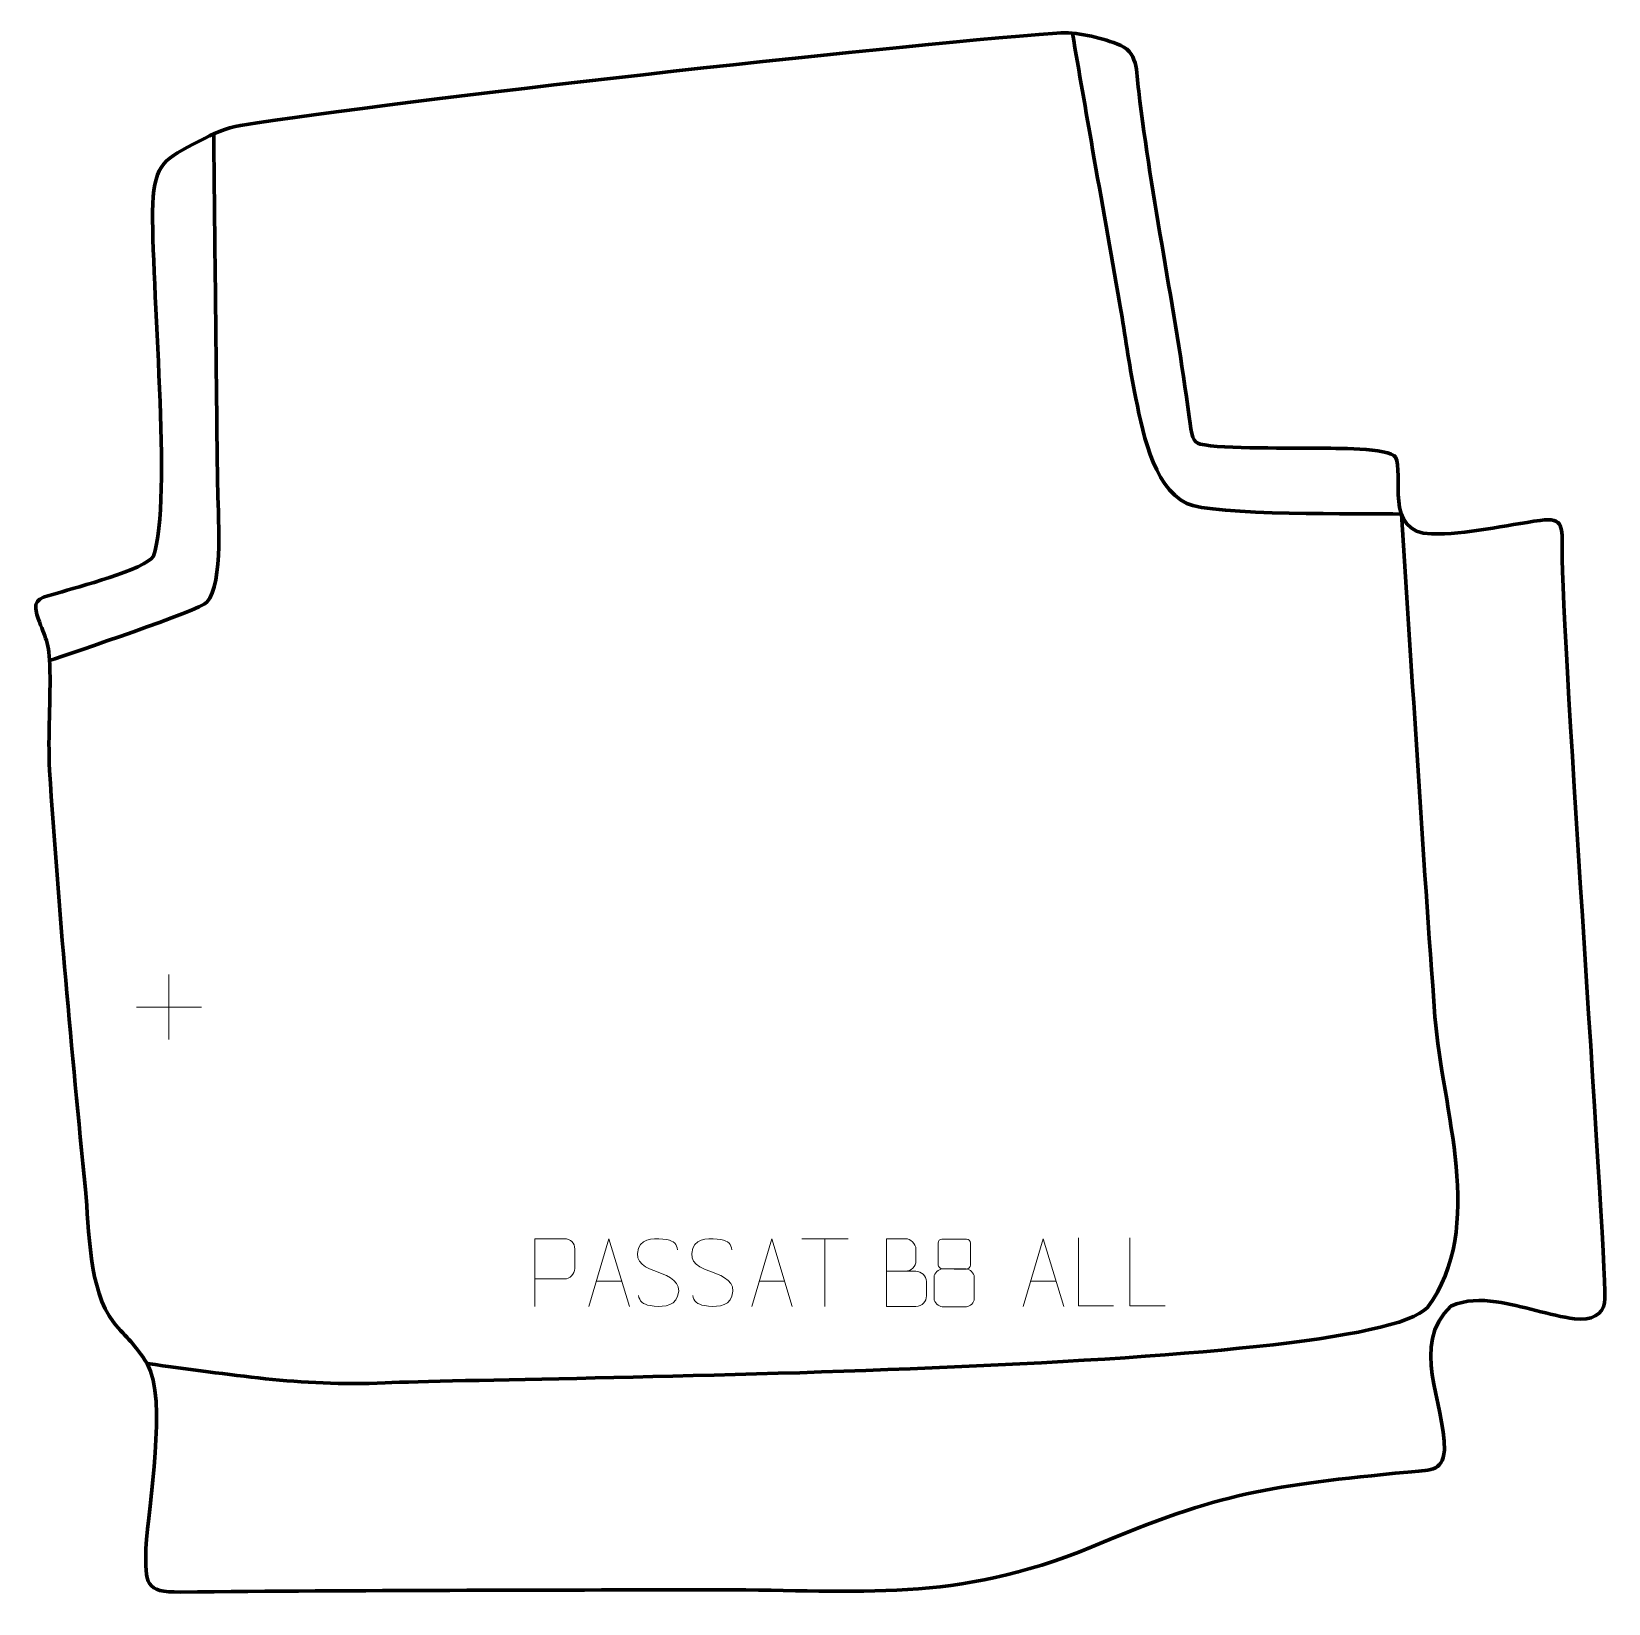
# Model space of a CAD drawing. Header units: millimetres. Extents: x -499 to 82, y 180 to 759.
import ezdxf

# ---------------------------------------------------------------- set-up
doc = ezdxf.new("R2010")
doc.units = ezdxf.units.MM
doc.header["$MEASUREMENT"] = 0
doc.layers.add('layer 1', color=7, linetype='Continuous')
doc.layers.add('layer 2', color=7, linetype='Continuous')

msp = doc.modelspace()

# ---------------------------------------------------------------- linework, layer by layer
at = {"layer": 'layer 1', "color": 142, "lineweight": 158}
for points, knots in [([(-456.7342, 268.098), (-425.399, 264.1531), (-401.2328, 259.592), (-369.072, 261.025), (-369.072, 261.025), (-320.2305, 263.1921), (-8.4488, 264.2877), (14.9585, 288.762), (14.9585, 288.762), (36.8754, 318.5297), (20.244, 361.9726), (17.7121, 395.9076), (17.7121, 395.9076), (13.1064, 457.6361), (9.4702, 519.4636), (5.3483, 581.2289), (5.3483, 581.2289), (-8.9546, 581.4895), (-64.3496, 580.5499), (-73.7711, 585.1327), (-73.7711, 585.1327), (-86.6041, 591.3747), (-90.4248, 613.3999), (-92.9805, 626.3143), (-92.9805, 626.3143), (-95.0408, 636.726), (-96.4839, 647.2484), (-98.2425, 657.7127), (-98.2425, 657.7127), (-98.2425, 657.7127), (-98.4926, 659.2006), (-98.4926, 659.2006), (-98.4926, 659.2006), (-101.7625, 678.0091), (-105.1435, 696.7982), (-108.4232, 715.6051), (-108.4232, 715.6051), (-110.9053, 729.8863), (-113.3891, 744.1672), (-115.8764, 758.4475)], [0, 0, 0, 0, 0.09090909, 0.09090909, 0.09090909, 0.09090909, 0.18181818, 0.18181818, 0.18181818, 0.18181818, 0.27272727, 0.27272727, 0.27272727, 0.27272727, 0.36363636, 0.36363636, 0.36363636, 0.36363636, 0.45454545, 0.45454545, 0.45454545, 0.45454545, 0.54545455, 0.54545455, 0.54545455, 0.54545455, 0.63636364, 0.63636364, 0.63636364, 0.63636364, 0.72727273, 0.72727273, 0.72727273, 0.72727273, 0.81818182, 0.81818182, 0.81818182, 0.81818182, 1, 1, 1, 1]), ([(-492.7092, 527.211), (-484.5706, 530.0767), (-437.6841, 545.5839), (-434.7505, 548.7734), (-434.7505, 548.7734), (-428.5496, 555.5155), (-430.7048, 582.1317), (-430.8337, 592.0385), (-430.8337, 592.0385), (-430.9642, 602.0717), (-431.0831, 612.1045), (-431.1757, 622.1381), (-431.1757, 622.1381), (-431.1889, 623.6287), (-431.2043, 625.1192), (-431.2202, 626.6098), (-431.2202, 626.6098), (-431.5719, 658.1754), (-431.9145, 689.7411), (-432.2512, 721.3069)], [0, 0, 0, 0, 0.16666667, 0.16666667, 0.16666667, 0.16666667, 0.33333333, 0.33333333, 0.33333333, 0.33333333, 0.5, 0.5, 0.5, 0.5, 0.66666667, 0.66666667, 0.66666667, 0.66666667, 1, 1, 1, 1])]:
    msp.add_open_spline(points, degree=3, knots=knots, dxfattribs=at)
at = {"layer": 'layer 1', "color": 250, "lineweight": 9}
for points in [[(-448.7282, 411.5279), (-448.7282, 411.5279), (-448.7282, 387.55), (-448.7282, 387.55)], [(-460.7171, 399.5389), (-460.7171, 399.5389), (-436.7392, 399.5389), (-436.7392, 399.5389)], [(-215.5379, 314.1375), (-215.5379, 314.1375), (-198.5507, 314.1375), (-198.5507, 314.1375)], [(-207.0441, 289.2075), (-207.0441, 289.2075), (-207.0441, 314.161), (-207.0441, 314.161)], [(-291.3044, 298.4568), (-291.3044, 298.4568), (-281.8087, 298.4568), (-281.8087, 298.4568)], [(-231.3044, 298.4568), (-231.3044, 298.4568), (-221.8087, 298.4568), (-221.8087, 298.4568)], [(-131.3044, 298.4568), (-131.3044, 298.4568), (-121.8087, 298.4568), (-121.8087, 298.4568)]]:
    msp.add_open_spline(points, degree=3, dxfattribs=at)
for points, knots in [([(-313.8886, 289.2073), (-313.8886, 289.2073), (-313.8886, 314.1609), (-313.8886, 314.1609), (-313.8886, 314.1609), (-310.2936, 314.1609), (-306.6983, 314.1609), (-303.1029, 314.1609), (-303.1029, 314.1609), (-300.7777, 314.123), (-299.2203, 312.6329), (-299.2245, 310.2668), (-299.2245, 310.2668), (-299.2249, 308.2311), (-299.2249, 305.1718), (-299.2245, 303.1358), (-299.2245, 303.1358), (-299.231, 301.2604), (-301.0432, 299.3185), (-303.0528, 299.2994), (-303.0528, 299.2994), (-303.0528, 299.2994), (-313.8886, 299.2994), (-313.8886, 299.2994)], [0, 0, 0, 0, 0.14285714, 0.14285714, 0.14285714, 0.14285714, 0.28571429, 0.28571429, 0.28571429, 0.28571429, 0.42857143, 0.42857143, 0.42857143, 0.42857143, 0.57142857, 0.57142857, 0.57142857, 0.57142857, 0.71428571, 0.71428571, 0.71428571, 0.71428571, 1, 1, 1, 1]), ([(-294.027, 289.2074), (-294.027, 289.2074), (-286.656, 314.1609), (-286.656, 314.1609), (-286.656, 314.1609), (-286.656, 314.1609), (-279.0861, 289.2074), (-279.0861, 289.2074)], [0, 0, 0, 0, 0.33333333, 0.33333333, 0.33333333, 0.33333333, 1, 1, 1, 1]), ([(-268.5297, 301.8575), (-272.778, 303.3279), (-277.6861, 305.1237), (-275.681, 310.644), (-275.681, 310.644), (-274.1775, 314.7839), (-268.9639, 314.3954), (-265.3603, 313.7943), (-265.3603, 313.7943), (-262.4997, 313.3171), (-261.635, 312.1039), (-261.3244, 310.0198)], [0, 0, 0, 0, 0.25, 0.25, 0.25, 0.25, 0.5, 0.5, 0.5, 0.5, 1, 1, 1, 1]), ([(-248.5297, 301.8575), (-252.778, 303.3279), (-257.6861, 305.1237), (-255.681, 310.644), (-255.681, 310.644), (-254.1775, 314.7839), (-248.9639, 314.3954), (-245.3603, 313.7943), (-245.3603, 313.7943), (-242.4997, 313.3171), (-241.635, 312.1039), (-241.3244, 310.0198)], [0, 0, 0, 0, 0.25, 0.25, 0.25, 0.25, 0.5, 0.5, 0.5, 0.5, 1, 1, 1, 1]), ([(-234.027, 289.2074), (-234.027, 289.2074), (-226.656, 314.1609), (-226.656, 314.1609), (-226.656, 314.1609), (-226.656, 314.1609), (-219.0861, 289.2074), (-219.0861, 289.2074)], [0, 0, 0, 0, 0.33333333, 0.33333333, 0.33333333, 0.33333333, 1, 1, 1, 1]), ([(-184.4265, 302.1722), (-180.7879, 302.1726), (-177.2008, 302.1726), (-173.5614, 302.1722), (-173.5614, 302.1722), (-171.586, 302.1549), (-169.6624, 300.4188), (-169.6624, 298.3692), (-169.6624, 298.3692), (-169.6628, 297.2406), (-169.6628, 294.1912), (-169.6624, 293.0623), (-169.6624, 293.0623), (-169.6448, 291.2044), (-171.1869, 289.1905), (-173.5084, 289.2074), (-173.5084, 289.2074), (-177.1482, 289.2078), (-180.7876, 289.2078), (-184.4265, 289.2074), (-184.4265, 289.2074), (-184.4265, 297.5257), (-184.4265, 305.8435), (-184.4265, 314.161), (-184.4265, 314.161), (-182.0528, 314.161), (-179.6787, 314.161), (-177.3045, 314.161), (-177.3045, 314.161), (-175.6237, 314.1786), (-173.5269, 312.2681), (-173.5092, 310.3057), (-173.5092, 310.3057), (-173.5096, 308.2396), (-173.5096, 308.0936), (-173.5092, 306.0271), (-173.5092, 306.0271), (-173.4919, 303.961), (-175.3464, 302.1549), (-177.3564, 302.1722)], [0, 0, 0, 0, 0.09090909, 0.09090909, 0.09090909, 0.09090909, 0.18181818, 0.18181818, 0.18181818, 0.18181818, 0.27272727, 0.27272727, 0.27272727, 0.27272727, 0.36363636, 0.36363636, 0.36363636, 0.36363636, 0.45454545, 0.45454545, 0.45454545, 0.45454545, 0.54545455, 0.54545455, 0.54545455, 0.54545455, 0.63636364, 0.63636364, 0.63636364, 0.63636364, 0.72727273, 0.72727273, 0.72727273, 0.72727273, 0.81818182, 0.81818182, 0.81818182, 0.81818182, 1, 1, 1, 1]), ([(-165.3829, 312.5597), (-165.3829, 310.3467), (-165.3829, 306.6644), (-165.3829, 304.4511), (-165.3829, 304.4511), (-165.3679, 303.9437), (-164.5605, 303.0123), (-163.8604, 303.0135), (-163.8604, 303.0135), (-160.8905, 303.0137), (-157.9203, 302.9288), (-154.9499, 302.9285), (-154.9499, 302.9285), (-154.1528, 302.9327), (-153.4321, 303.723), (-153.4347, 304.4437), (-153.4347, 304.4437), (-153.435, 306.6597), (-153.435, 310.3444), (-153.4347, 312.5597), (-153.4347, 312.5597), (-153.4532, 313.2705), (-154.0646, 314.0309), (-154.8985, 314.0235), (-154.8985, 314.0235), (-157.9156, 314.0232), (-160.9325, 314.0232), (-163.9491, 314.0235), (-163.9491, 314.0235), (-164.5755, 314.0311), (-165.3996, 313.3201), (-165.3829, 312.5597)], [0, 0, 0, 0, 0.11111111, 0.11111111, 0.11111111, 0.11111111, 0.22222222, 0.22222222, 0.22222222, 0.22222222, 0.33333333, 0.33333333, 0.33333333, 0.33333333, 0.44444444, 0.44444444, 0.44444444, 0.44444444, 0.55555556, 0.55555556, 0.55555556, 0.55555556, 0.66666667, 0.66666667, 0.66666667, 0.66666667, 0.77777778, 0.77777778, 0.77777778, 0.77777778, 1, 1, 1, 1]), ([(-134.027, 289.2074), (-134.027, 289.2074), (-126.656, 314.1609), (-126.656, 314.1609), (-126.656, 314.1609), (-126.656, 314.1609), (-119.0861, 289.2074), (-119.0861, 289.2074)], [0, 0, 0, 0, 0.33333333, 0.33333333, 0.33333333, 0.33333333, 1, 1, 1, 1]), ([(-100.7296, 289.4654), (-100.7296, 289.4654), (-113.6787, 289.4654), (-113.6787, 289.4654), (-113.6787, 289.4654), (-113.6787, 289.4654), (-113.6787, 314.419), (-113.6787, 314.419)], [0, 0, 0, 0, 0.33333333, 0.33333333, 0.33333333, 0.33333333, 1, 1, 1, 1]), ([(-81.7296, 289.4654), (-81.7296, 289.4654), (-94.6787, 289.4654), (-94.6787, 289.4654), (-94.6787, 289.4654), (-94.6787, 289.4654), (-94.6787, 314.419), (-94.6787, 314.419)], [0, 0, 0, 0, 0.33333333, 0.33333333, 0.33333333, 0.33333333, 1, 1, 1, 1]), ([(-166.8417, 300.0415), (-166.8417, 296.8707), (-166.8417, 295.1686), (-166.8417, 291.9972), (-166.8417, 291.9972), (-166.8502, 290.7753), (-165.1523, 289.0826), (-163.8997, 289.0741), (-163.8997, 289.0741), (-160.9166, 289.0744), (-157.9333, 289.0744), (-154.9499, 289.0741), (-154.9499, 289.0741), (-153.6266, 289.0858), (-152.0062, 290.7074), (-152.0173, 292.0066), (-152.0173, 292.0066), (-152.0176, 295.1748), (-152.0176, 296.8736), (-152.0173, 300.0415), (-152.0173, 300.0415), (-152.087, 301.4219), (-153.6648, 303.0005), (-154.9702, 302.9944), (-154.9702, 302.9944), (-157.9468, 302.9941), (-160.9234, 302.9941), (-163.8997, 302.9944), (-163.8997, 302.9944), (-164.9792, 303.0008), (-166.8255, 301.4219), (-166.8417, 300.0415)], [0, 0, 0, 0, 0.11111111, 0.11111111, 0.11111111, 0.11111111, 0.22222222, 0.22222222, 0.22222222, 0.22222222, 0.33333333, 0.33333333, 0.33333333, 0.33333333, 0.44444444, 0.44444444, 0.44444444, 0.44444444, 0.55555556, 0.55555556, 0.55555556, 0.55555556, 0.66666667, 0.66666667, 0.66666667, 0.66666667, 0.77777778, 0.77777778, 0.77777778, 0.77777778, 1, 1, 1, 1]), ([(-268.5297, 301.8574), (-264.5111, 300.2107), (-259.4816, 298.3224), (-261.3156, 292.9621), (-261.3156, 292.9621), (-262.7754, 288.6957), (-267.6862, 288.9524), (-271.4123, 289.5071), (-271.4123, 289.5071), (-274.1623, 289.9169), (-275.3832, 291.1304), (-275.7612, 293.2426)], [0, 0, 0, 0, 0.25, 0.25, 0.25, 0.25, 0.5, 0.5, 0.5, 0.5, 1, 1, 1, 1]), ([(-248.5297, 301.8574), (-244.5111, 300.2107), (-239.4816, 298.3224), (-241.3156, 292.9621), (-241.3156, 292.9621), (-242.7754, 288.6957), (-247.6862, 288.9524), (-251.4123, 289.5071), (-251.4123, 289.5071), (-254.1623, 289.9169), (-255.3832, 291.1304), (-255.7612, 293.2426)], [0, 0, 0, 0, 0.25, 0.25, 0.25, 0.25, 0.5, 0.5, 0.5, 0.5, 1, 1, 1, 1])]:
    msp.add_open_spline(points, degree=3, knots=knots, dxfattribs=at)
at = {"layer": 'layer 2', "color": 242, "lineweight": 158}
msp.add_open_spline([(-121.5794, 758.5013), (-114.1369, 759.066), (-106.2064, 756.8988), (-99.462, 754.5358), (-99.462, 754.5358), (-91.5124, 751.7504), (-92.3274, 744.5287), (-91.452, 737.1153), (-91.452, 737.1153), (-86.7963, 697.6888), (-77.9961, 656.4788), (-72.8812, 617.0724), (-72.8812, 617.0724), (-71.9561, 609.9454), (-71.3588, 607.6881), (-68.8535, 607.0106), (-68.8535, 607.0106), (-60.4713, 605.1026), (-34.3118, 605.6913), (-24.4561, 605.5027), (-24.4561, 605.5027), (-20.5298, 605.4275), (1.185, 605.6737), (3.1454, 602.1787), (3.1454, 602.1787), (6.4027, 596.3714), (-1.3472, 574.209), (16.4315, 573.8823), (16.4315, 573.8823), (28.8967, 573.6532), (43.9589, 577.1042), (56.4926, 578.9049), (56.4926, 578.9049), (65.304, 580.1339), (64.5928, 576.1371), (64.5195, 567.9837), (64.5195, 567.9837), (64.2502, 538.037), (81.6257, 298.6136), (80.2063, 290.574), (80.2063, 290.574), (79.444, 286.2561), (75.4784, 283.8734), (69.1277, 284.655), (69.1277, 284.655), (59.9914, 285.7795), (49.9086, 289.5509), (40.2373, 290.9415), (40.2373, 290.9415), (34.223, 291.6942), (29.2538, 291.6973), (23.5945, 289.3391), (23.5945, 289.3391), (8.2872, 274.7255), (21.3519, 254.0052), (21.168, 236.2182), (21.168, 236.2182), (20.5498, 227.7941), (15.1821, 228.9294), (7.7683, 228.1465), (7.7683, 228.1465), (-43.182, 223.102), (-60.9119, 220.8417), (-108.7378, 200.551), (-108.7378, 200.551), (-159.9265, 179.7099), (-192.8188, 184.754), (-245.9717, 184.7212), (-245.9717, 184.7212), (-312.2289, 184.6828), (-378.2235, 184.5583), (-444.4846, 183.9327), (-444.4846, 183.9327), (-457.6746, 183.8081), (-457.4032, 186.9276), (-457.203, 199.9709), (-457.203, 199.9709), (-456.3274, 216.2834), (-449.2069, 254.83), (-456.7342, 268.098), (-456.7342, 268.098), (-461.3625, 275.4828), (-464.1864, 277.3386), (-469.2011, 283.3708), (-469.2011, 283.3708), (-478.3469, 295.2249), (-478.0972, 317.4552), (-479.5252, 332.314), (-479.5252, 332.314), (-484.553, 383.4662), (-489.4546, 435.495), (-492.706, 486.7668), (-492.706, 486.7668), (-493.4165, 500.1198), (-492.2453, 512.7235), (-492.6458, 525.7022), (-492.6458, 525.7022), (-492.9405, 535.2531), (-494.8207, 536.1014), (-497.367, 544.1943), (-497.367, 544.1943), (-499.3669, 550.5506), (-495.0528, 550.4274), (-489.4768, 552.1797), (-489.4768, 552.1797), (-483.0693, 554.1338), (-457.2119, 560.8977), (-454.4532, 565.6823), (-454.4532, 565.6823), (-447.3355, 586.4148), (-455.4921, 666.6519), (-454.7013, 695.5579), (-454.7013, 695.5579), (-453.8785, 710.6114), (-450.3816, 711.9482), (-437.5589, 718.7139), (-437.5589, 718.7139), (-432.5565, 721.2697), (-427.6168, 723.6685), (-422.3895, 724.4756), (-422.3895, 724.4756), (-360.6769, 734.0035), (-188.587, 753.417), (-121.5794, 758.5013)], degree=3, knots=[0, 0, 0, 0, 0.03125, 0.03125, 0.03125, 0.03125, 0.0625, 0.0625, 0.0625, 0.0625, 0.09375, 0.09375, 0.09375, 0.09375, 0.125, 0.125, 0.125, 0.125, 0.15625, 0.15625, 0.15625, 0.15625, 0.1875, 0.1875, 0.1875, 0.1875, 0.21875, 0.21875, 0.21875, 0.21875, 0.25, 0.25, 0.25, 0.25, 0.28125, 0.28125, 0.28125, 0.28125, 0.3125, 0.3125, 0.3125, 0.3125, 0.34375, 0.34375, 0.34375, 0.34375, 0.375, 0.375, 0.375, 0.375, 0.40625, 0.40625, 0.40625, 0.40625, 0.4375, 0.4375, 0.4375, 0.4375, 0.46875, 0.46875, 0.46875, 0.46875, 0.5, 0.5, 0.5, 0.5, 0.53125, 0.53125, 0.53125, 0.53125, 0.5625, 0.5625, 0.5625, 0.5625, 0.59375, 0.59375, 0.59375, 0.59375, 0.625, 0.625, 0.625, 0.625, 0.65625, 0.65625, 0.65625, 0.65625, 0.6875, 0.6875, 0.6875, 0.6875, 0.71875, 0.71875, 0.71875, 0.71875, 0.75, 0.75, 0.75, 0.75, 0.78125, 0.78125, 0.78125, 0.78125, 0.8125, 0.8125, 0.8125, 0.8125, 0.84375, 0.84375, 0.84375, 0.84375, 0.875, 0.875, 0.875, 0.875, 0.90625, 0.90625, 0.90625, 0.90625, 0.9375, 0.9375, 0.9375, 0.9375, 1, 1, 1, 1], dxfattribs=at)

doc.saveas('drawing.dxf')
